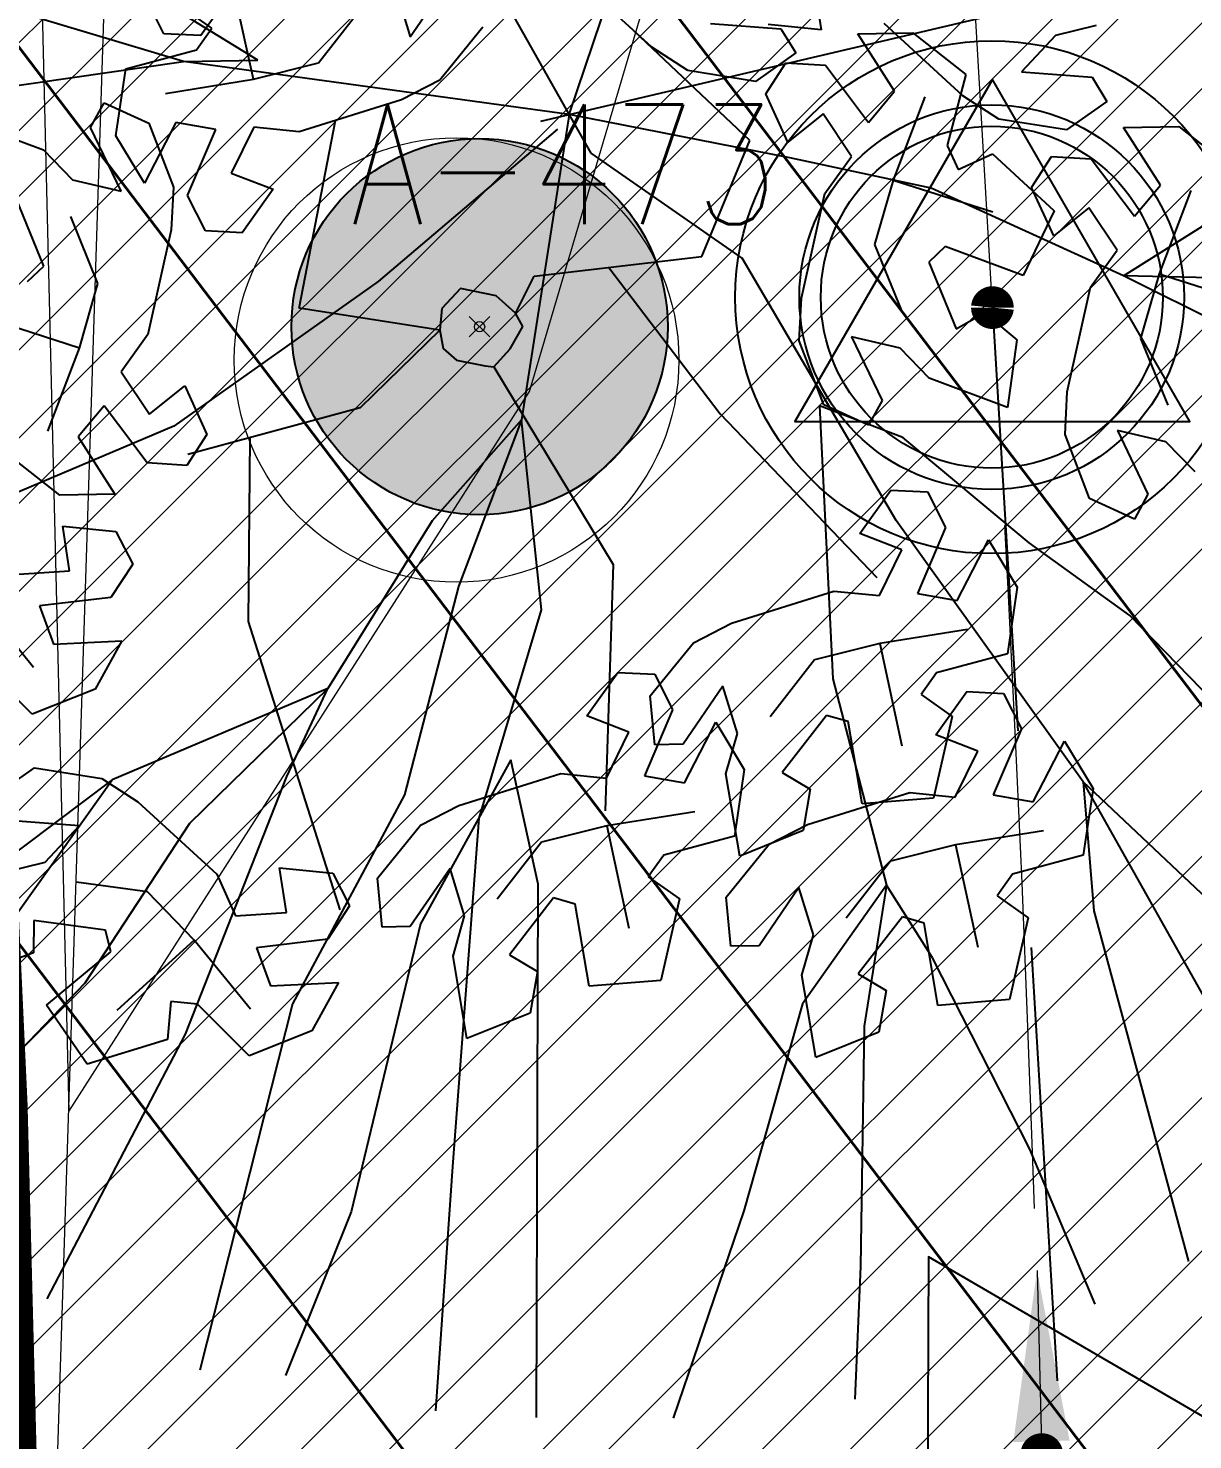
# Model space of a CAD drawing. Extents: x 350769 to 354978, y 6304672 to 6307963.
# Drawn here: x 352301.85 to 352305.254, y 6305685.012 to 6305689.14 of the extents above; entities that cross this region are included whole.
import ezdxf

# ---------------------------------------------------------------- set-up
doc = ezdxf.new("R2010")
doc.units = 0
doc.header["$PDMODE"] = 35
doc.header["$PDSIZE"] = 0.03
for name, pattern in [('CONTINUOS', [0]), ('DASHDOT', [1, 0.5, -0.25, 0, -0.25]), ('DASHDOTX2', [2, 1, -0.5, 0, -0.5]), ('DASHED', [19.049999999999997, 12.7, -6.35]), ('PHANTOM', [23.500000000000004, 11.75, -2.35, 2.35, -2.35, 2.35, -2.35])]:
    doc.linetypes.add(name, pattern=pattern)
doc.layers.get('0').update_dxf_attribs({"linetype": 'CONTINUOUS'})
for name, color, linetype in [('00-S2_ALL AREA APORTANTES', 150, 'CONTINUOUS'), ('00_Demarcacion Proyectada', 150, 'CONTINUOUS'), ('02_Geo ext_Geometria', 2, 'CONTINUOUS'), ('03_Pav ext_HCV', 34, 'CONTINUOUS'), ('03_Pav proy_Solera Tipo A', 1, 'CONTINUOUS'), ('1-ARBOL H1', 7, 'CONTINUOUS'), ('1-ARBOL NOMBRE', 3, 'CONTINUOUS'), ('1-ARBOL PTO', 7, 'CONTINUOUS'), ('1-ARBOLES TRONCO', 20, 'CONTINUOUS'), ('1-CANAL', 150, 'PHANTOM'), ('C-ROAD-STAN', 11, 'CONTINUOUS'), ('C-TOPO-MINR', 8, 'CONTINUOUS'), ('Paisajismo', 253, 'CONTINUOUS'), ('Z-PLATANO ORIENTAL', 253, 'CONTINUOUS')]:
    doc.layers.add(name, color=color, linetype=linetype)
doc.layers.add('0_ASD_TOPOGRAFIA_ELEMENTOS', color=7, linetype='CONTINUOS', lineweight=5, true_color=0xbdbdbd)
doc.layers.add('EJE PROYECTADO', color=7, linetype='DASHDOTX2', lineweight=15)
doc.styles.add('ROMANS', font='romans.shx', dxfattribs={"width": 0.65})
doc.dimstyles.new('Principal', dxfattribs={"dimscale": 0, "dimtxt": 2, "dimasz": 2, "dimexe": 1, "dimexo": 1, "dimtad": 1, "dimrnd": 0.05, "dimzin": 1, "dimtxsty": 'ROMANS', "dimcen": 2.5, "dimclrt": 2, "dimaunit": 2, "dimadec": 0, "dimazin": 0, "dimtfac": 1, "dimtmove": 0, "dimatfit": 3, "dimfxl": 1, "dimfxlon": 1, "dimarcsym": 0})
pattern_1 = [(127.2451660467093, (0, 0), (-1.263734244477452, -0.9607975902004564), [])]

# ---------------------------------------------------------------- blocks, each defined once
blk = doc.blocks.new('MANZA')
at = {"layer": 'Z-PLATANO ORIENTAL', "color": 9, "linetype": 'Continuous', "true_color": 0xbdbdbd}
for p, q in [((0.4908472994866315, 0.8247576551511884), (0.2568922994832974, 1.032912653870881)), ((-0.6722627005365212, 0.7128776544705033), (-0.7417927004862577, 1.010407654568553)), ((-0.2160827004991006, 0.8442376554012299), (-0.1023077004938386, 1.016462654806674)), ((0.9626722994726151, 1.014067654497921), (0.9849572994862683, 0.8841876545920968)), ((-0.7396677005453967, 0.9668426541611552), (-0.8282827004732098, 0.8384876549243927)), ((-0.260617700550938, 0.9826926542446017), (-0.2160827004991006, 0.8442376554012299)), ((-0.9360677005315665, 0.8420626539736986), (-0.9897777005680837, 0.9451576545834541)), ((-0.7958027005079202, 0.8599826544523239), (-0.887742700491799, 0.9227176541462541)), ((-0.4823177005455364, 0.7634826544672251), (-0.3554777005629148, 0.9322076551616192)), ((1.7890022994834, 0.9095476549118757), (1.670697299414314, 0.8778476538136601)), ((-0.004052700562169775, 0.8761276537552476), (-0.1274827005108818, 0.7190026538446546)), ((0.7813572994782589, 0.5566476536914706), (0.4386372994631529, 0.8714876538142562)), ((0.6615272994386032, 0.8976076543331146), (0.8675622994778678, 0.8851776551455259)), ((0.9849572994862683, 0.8841876545920968), (0.8294872994883917, 0.8967476552352309)), ((0.8675622994778678, 0.8851776551455259), (0.9115822994790506, 0.8153426544740796)), ((1.092072299506981, 0.8737826542928815), (1.253367299505044, 0.8793526543304324)), ((1.202642299467698, 0.7074626544490457), (1.092072299506981, 0.8737826542928815)), ((1.402382299536839, 0.69720265455544), (1.16842729941709, 0.9053576551377773)), ((1.253367299505044, 0.8793526543304324), (1.410342299495824, 0.7594176540151238)), ((1.670697299414314, 0.8778476538136601), (1.573062299459707, 0.7700426550582051)), ((-0.8282827004732098, 0.8384876549243927), (-0.9360677005315665, 0.8420626539736986)), ((-0.840077700529946, 0.7959426548331976), (-0.7958027005079202, 0.8599826544523239)), ((-1.045927700528409, 0.7371026538312435), (-0.840077700529946, 0.7959426548331976)), ((0.5973672994878143, 0.7582576544955373), (0.4908472994866315, 0.8247576551511884)), ((0.9115822994790506, 0.8153426544740796), (0.7951572994643357, 0.729922654107213)), ((0.8261522994725965, 0.6944726537913084), (0.8831322995247319, 0.7860276540741324)), ((0.8831322995247319, 0.7860276540741324), (0.9992822994827293, 0.7810026537626982)), ((-0.6722627005365212, 0.7128776544705033), (-0.4823177005455364, 0.7634826544672251)), ((0.7951572994643357, 0.729922654107213), (0.5973672994878143, 0.7582576544955373)), ((0.9992822994827293, 0.7810026537626982), (1.127762299438473, 0.6154826544225216)), ((0.9992822994827293, 0.7810026537626982), (0.9992822994827293, 0.7810026537626982)), ((1.410342299495824, 0.7594176540151238), (1.358377299504355, 0.5517276544123888)), ((1.573062299459707, 0.7700426550582051), (1.779092299460899, 0.757627653889358)), ((1.779092299460899, 0.757627653889358), (1.823112299491186, 0.6877876548096538)), ((-1.071307700476609, 0.5411826549097896), (-1.045927700528409, 0.7371026538312435)), ((-0.9286927005159669, 0.667582655325532), (-0.6722627005365212, 0.7128776544705033)), ((-0.1274827005108818, 0.7190026538446546), (-0.2383277005283162, 0.6600076537579298)), ((1.127762299438473, 0.6154826544225216), (1.202642299467698, 0.7074626544490457)), ((0.8930022994754836, 0.5535576548427343), (0.8261522994725965, 0.6944726537913084)), ((1.29152729944326, 0.692642655223608), (1.20252729949425, 0.4479226544499397)), ((1.508897299441742, 0.6307126544415951), (1.402382299536839, 0.69720265455544)), ((1.823112299491186, 0.6877876548096538), (1.706687299476471, 0.6023676544427872)), ((-1.146172700508032, 0.5643076542764902), (-1.107697700557765, 0.6373476544395089)), ((-1.107697700557765, 0.6373476544395089), (-0.9755127005337272, 0.5792326545342803)), ((-0.2383277005283162, 0.6600076537579298), (-0.5355827004823368, 0.5614726543426514)), ((0.9943422994983848, 0.6377976546064019), (0.8930022994754836, 0.5535576548427343)), ((1.079502299486194, 0.5151826543733478), (0.9943422994983848, 0.6377976546064019)), ((1.706687299476471, 0.6023676544427872), (1.508897299441742, 0.6307126544415951)), ((-1.512497700517997, 0.5785826537758112), (-1.282677700539352, 0.4969276543706656)), ((-0.897082700568717, 0.5831976542249322), (-0.9858377005148213, 0.4042826546356082)), ((-0.9755127005337272, 0.5792326545342803), (-0.9011527005059179, 0.393772654235363)), ((-0.779987700516358, 0.5643376540392637), (-0.897082700568717, 0.5831976542249322)), ((-0.5282877005520277, 0.04526765458285809), (-0.4301027005421929, 0.5964376544579864)), ((1.873447299411055, 0.6120576541870832), (2.034742299525533, 0.617617653682828)), ((1.984017299488187, 0.4457176551222801), (1.873447299411055, 0.6120576541870832)), ((2.034742299525533, 0.617617653682828), (2.191717299516313, 0.497682654298842)), ((-1.053912700503133, 0.379667654633522), (-1.146172700508032, 0.5643076542764902)), ((-0.9858377005148213, 0.4042826546356082), (-1.071307700476609, 0.5411826549097896)), ((-0.8590877004899085, 0.3703126544132829), (-0.779987700516358, 0.5643376540392637)), ((-0.6689977005007677, 0.5726976543664932), (-0.732602700474672, 0.4376376550644636)), ((-0.5355827004823368, 0.5614726543426514), (-0.6689977005007677, 0.5726976543664932)), ((0.6467922994634137, 0.2156326547265053), (0.7813572994782589, 0.5566476536914706)), ((1.358377299504355, 0.5517276544123888), (1.391707299451809, 0.4813576536253095)), ((-1.282677700539352, 0.4969276543706656), (-1.196077700529713, 0.4103176547214389)), ((1.003077299508732, 0.4052426544949412), (1.079502299486194, 0.5151826543733478)), ((1.391707299451809, 0.4813576536253095), (1.491997299424838, 0.529612653888762)), ((1.491997299424838, 0.529612653888762), (1.674367299478035, 0.3655626541003585)), ((1.491997299424838, 0.529612653888762), (1.491997299424838, 0.529612653888762)), ((1.607527299463982, 0.4327376540750265), (1.66450729945791, 0.5242926543578506)), ((1.66450729945791, 0.5242926543578506), (1.780657299445011, 0.5192626537755132)), ((1.780657299445011, 0.5192626537755132), (1.909132299479097, 0.3537426544353366)), ((1.780657299445011, 0.5192626537755132), (1.780657299445011, 0.5192626537755132)), ((-0.732602700474672, 0.4376376550644636), (-0.6089777005254291, 0.3920076545327902)), ((1.20252729949425, 0.4479226544499397), (1.151382299431134, 0.258127654902637)), ((1.20252729949425, 0.4479226544499397), (1.494972299493384, 0.3593726539984345)), ((1.674377299495973, 0.2918126536533237), (1.607527299463982, 0.4327376540750265)), ((1.909132299479097, 0.3537426544353366), (1.984017299488187, 0.4457176551222801)), ((2.07289729945478, 0.4309176541864872), (1.983902299485635, 0.1861826544627547)), ((-1.196077700529713, 0.4103176547214389), (-1.053912700503133, 0.379667654633522)), ((-0.9011527005059179, 0.393772654235363), (-0.9054827005020343, 0.2682776544243097)), ((-0.6089777005254291, 0.3920076545327902), (-0.6975927005405538, 0.2636426547542214)), ((0.9397822995088063, 0.09856265410780907), (1.003077299508732, 0.4052426544949412)), ((1.77571729948977, 0.3760626539587975), (1.674377299495973, 0.2918126536533237)), ((1.860877299477579, 0.2534576551988721), (1.77571729948977, 0.3760626539587975)), ((-1.276527700538281, 0.1570426542311907), (-1.359432700497564, 0.3510476546362042)), ((-0.8053777005407028, 0.2672176538035274), (-0.8590877004899085, 0.3703126544132829)), ((-0.8590877004899085, 0.3703126544132829), (-0.8590877004899085, 0.3703126544132829)), ((1.674367299478035, 0.3655626541003585), (1.58724229951622, 0.1747326543554664)), ((-1.11708270048257, 0.1087076542899013), (-1.199787700519664, 0.3029126543551683)), ((-0.9054827005020343, 0.2682776544243097), (-0.9687777005601674, -0.03840734623372555)), ((-0.6975927005405538, 0.2636426547542214), (-0.8053777005407028, 0.2672176538035274)), ((1.151382299431134, 0.258127654902637), (1.234087299526436, 0.06392265483736992)), ((1.357222299440764, 0.256182654760778), (1.310827299486846, 0.2097976533696055)), ((1.58724229951622, 0.1747326543554664), (1.357222299440764, 0.256182654760778)), ((1.784452299471013, 0.1435176553204656), (1.860877299477579, 0.2534576551988721)), ((0.1571572994580492, 0.1500226547941566), (0.6467922994634137, 0.2156326547265053)), ((1.310827299486846, 0.2097976533696055), (1.393732299504336, 0.01579265482723713)), ((0.3752522994764149, 0.1792426547035575), (0.7080272994935513, -0.2433773456141353)), ((1.983902299485635, 0.1861826544627547), (1.932757299509831, -0.003617345355451107)), ((1.983902299485635, 0.1861826544627547), (2.276347299513873, 0.09763765428215265)), ((-1.322922700550407, 0.1106526544317603), (-1.276527700538281, 0.1570426542311907)), ((0.1048222994722892, 0.04030265472829342), (0.1571572994580492, 0.1500226547941566)), ((1.721157299471088, -0.1631673453375697), (1.784452299471013, 0.1435176553204656)), ((-1.168227700545685, -0.08108234591782093), (-1.11708270048257, 0.1087076542899013)), ((-0.05686270049773157, 0.1110926540568471), (-0.1111177004640922, 0.0515276538208127)), ((0.04707729950314388, 0.09123765490949154), (-0.05686270049773157, 0.1110926540568471)), ((0.1050322994706221, 0.04064265452325344), (0.04707729950314388, 0.09123765490949154)), ((0.9354522994253784, -0.02693234570324421), (0.9397822995088063, 0.09856265410780907)), ((-0.115687700570561, -0.01206734590232372), (-0.5282877005520277, 0.04526765458285809)), ((-0.1111177004640922, 0.0515276538208127), (-0.115687700570561, -0.01206734590232372)), ((1.393732299504336, 0.01579265482723713), (1.475917299452703, 0.06341765448451042)), ((1.475917299452703, 0.06341765448451042), (1.571687299496261, -0.01403234526515007)), ((-1.168227700545685, -0.08108234591782093), (-1.460672700544819, 0.007467653602361679)), ((0.09059229952981696, -0.06358234584331512), (0.1268522994359955, 0.002602654509246349)), ((0.1268522994359955, 0.002602654509246349), (0.1050322994706221, 0.04064265452325344)), ((-0.9687777005601674, -0.03840734623372555), (-1.045207700517494, -0.1483473451808095)), ((-0.115687700570561, -0.01206734590232372), (-0.3445677005220205, -0.2433773456141353)), ((-0.115687700570561, -0.01206734590232372), (-0.1054827005718835, -0.06589234620332718)), ((1.009812299453188, -0.2123923460021615), (0.9354522994253784, -0.02693234570324421)), ((1.088212299509905, -0.01282734610140324), (1.180472299456596, -0.1974673448130488)), ((1.23037729942007, -0.04347734525799751), (1.088212299509905, -0.01282734610140324)), ((1.571687299496261, -0.01403234526515007), (1.546797299466562, -0.2117473455145955)), ((1.932757299509831, -0.003617345355451107), (2.015462299459614, -0.1978223454207182)), ((-1.257227700552903, -0.3258073450997472), (-1.168227700545685, -0.08108234591782093)), ((-0.1054827005718835, -0.06589234620332718), (-0.06545770057709888, -0.09869734477251768)), ((0.04358729947125539, -0.1171123459935188), (0.09059229952981696, -0.06358234584331512)), ((1.316977299458813, -0.1300923451781273), (1.23037729942007, -0.04347734525799751)), ((-0.06545770057709888, -0.09869734477251768), (0.01860729942563921, -0.1148123452439904)), ((0.01860729942563921, -0.1148123452439904), (0.04358729947125539, -0.1171123459935188)), ((0.04358729947125539, -0.1171123459935188), (0.4018422994704451, -0.6891473457217216)), ((-1.045207700517494, -0.1483473451808095), (-0.9600427005498204, -0.2709573460742831)), ((1.546797299466562, -0.2117473455145955), (1.316977299458813, -0.1300923451781273)), ((1.716827299445868, -0.2886673454195261), (1.721157299471088, -0.1631673453375697)), ((-0.9600427005498204, -0.2709573460742831), (-0.8587027004687116, -0.1867223456501961)), ((-0.8587027004687116, -0.1867223456501961), (-0.7918527005240321, -0.3276373455300927)), ((1.180472299456596, -0.1974673448130488), (1.141997299506329, -0.2705123452469707)), ((-0.3445677005220205, -0.2433773456141353), (-0.8465627004916314, -0.3875473449006677)), ((0.7080272994935513, -0.2433773456141353), (1.172967299440643, -0.7153323460370302)), ((1.141997299506329, -0.2705123452469707), (1.009812299453188, -0.2123923460021615)), ((-1.093462700548116, -0.2486423468217254), (-1.168342700460926, -0.34062734618783)), ((-0.9649827004759572, -0.414162346161902), (-1.093462700548116, -0.2486423468217254)), ((1.791182299493812, -0.4741323450580239), (1.716827299445868, -0.2886673454195261)), ((1.869587299501291, -0.2745623458176851), (1.961842299497221, -0.4592073457315564)), ((2.011752299498767, -0.3052223455160856), (1.869587299501291, -0.2745623458176851)), ((-0.7918527005240321, -0.3276373455300927), (-0.8488327005179599, -0.4191873464733362)), ((2.098352299479302, -0.3918173452839255), (2.011752299498767, -0.3052223455160856)), ((-1.168342700460926, -0.34062734618783), (-1.057772700558417, -0.5069473451003432)), ((-0.6656827004917432, -0.3356073461472988), (-0.6628477005288005, -0.8727473458275199)), ((-1.219067700556479, -0.5125173460692167), (-1.376042700547259, -0.3925823457539082)), ((-0.9649827004759572, -0.414162346161902), (-0.9649827004759572, -0.414162346161902)), ((-0.8488327005179599, -0.4191873464733362), (-0.9649827004759572, -0.414162346161902)), ((1.121342299447861, -0.5873523456975818), (1.209957299462985, -0.4589973464608192)), ((1.209957299462985, -0.4589973464608192), (1.317742299463134, -0.4625623458996415)), ((1.317742299463134, -0.4625623458996415), (1.371452299499651, -0.5656523462384939)), ((1.92337229946861, -0.5322473449632525), (1.791182299493812, -0.4741323450580239)), ((1.961842299497221, -0.4592073457315564), (1.92337229946861, -0.5322473449632525)), ((-1.057772700558417, -0.5069473451003432), (-1.219067700556479, -0.5125173460692167)), ((1.371452299499651, -0.5656523462384939), (1.292357299476862, -0.759687346406281)), ((1.371452299499651, -0.5656523462384939), (1.371452299499651, -0.5656523462384939)), ((-1.208932700566947, -0.6030573463067412), (-1.053462700539967, -0.6156273456290364)), ((-1.186642700573429, -0.7329473458230495), (-1.208932700566947, -0.6030573463067412)), ((-1.053462700539967, -0.6156273456290364), (-1.002672700502444, -0.7107473462820053)), ((1.244967299455311, -0.6329823452979326), (1.121342299447861, -0.5873523456975818)), ((1.409447299462045, -0.7785523450002074), (1.498207299446221, -0.5996223445981741)), ((1.498207299446221, -0.5996223445981741), (1.583672299457248, -0.7365323454141617)), ((1.181367299490375, -0.7680423445999622), (1.244967299455311, -0.6329823452979326)), ((0.4018422994704451, -0.6891473457217216), (0.3897522994957399, -1.410322344861925)), ((-1.335407700564247, -0.7453923458233476), (-1.186642700573429, -0.7329473458230495)), ((-1.002672700502444, -0.7107473462820053), (-1.0650877005246, -0.8088223459199071)), ((1.583672299457248, -0.7365323454141617), (1.558297299430706, -0.9324473449960351)), ((0.7506972994597163, -0.855352345854044), (1.04794729949208, -0.7568273460492492)), ((1.04794729949208, -0.7568273460492492), (1.181367299490375, -0.7680423445999622)), ((1.292357299476862, -0.759687346406281), (1.409447299462045, -0.7785523450002074)), ((-1.287732700584456, -1.017732345499098), (-1.455182700534351, -0.8183023454621434)), ((-1.0650877005246, -0.8088223459199071), (-1.272677700530039, -0.8373273452743888)), ((-1.0650877005246, -0.8088223459199071), (-1.0650877005246, -0.8088223459199071)), ((-1.272677700530039, -0.8373273452743888), (-1.230467700515874, -0.948172346688807)), ((0.6398522994713858, -0.9143573455512524), (0.7506972994597163, -0.855352345854044)), ((1.441062299534678, -0.8629323458299041), (1.184627299488056, -0.9082223447039723)), ((-0.6628477005288005, -0.8727473458275199), (-0.381362700543832, -1.712197345681489)), ((-1.230467700515874, -0.948172346688807), (-1.031127700582147, -0.93556734547019)), ((-1.031127700582147, -0.93556734547019), (-1.106967700528912, -1.078042346052825)), ((0.5164172994554974, -1.071482345461845), (0.6398522994713858, -0.9143573455512524)), ((1.184627299488056, -0.9082223447039723), (0.9946872994769365, -0.9588273456320167)), ((1.184627299488056, -0.9082223447039723), (1.254162299446762, -1.205762346275151)), ((1.558297299430706, -0.9324473449960351), (1.352447299519554, -0.9912873459979892)), ((0.9946872994769365, -0.9588273456320167), (0.8678472994943149, -1.127547346055508)), ((-1.289317700488027, -1.154012345708907), (-1.443202700524125, -1.005162346176803)), ((0.3322072994778864, -1.133397345431149), (0.4208222994930111, -1.00503234565258)), ((0.4208222994930111, -1.00503234565258), (0.5286072994640563, -1.00861734431237)), ((0.5286072994640563, -1.00861734431237), (0.5823172994423658, -1.111707345582545)), ((1.352447299519554, -0.9912873459979892), (1.308167299488559, -1.055327345617115)), ((0.5321822994737886, -1.21501234639436), (0.5164172994554974, -1.071482345461845)), ((0.7284472995088436, -1.039592345245183), (0.6146722994744778, -1.211807345971465)), ((0.7729822994442657, -1.178047345019877), (0.7284472995088436, -1.039592345245183)), ((1.308167299488559, -1.055327345617115), (1.400112299481407, -1.118062345311046)), ((1.352607299457304, -1.172822345048189), (1.441222299472429, -1.04445734526962)), ((1.441222299472429, -1.04445734526962), (1.549007299530786, -1.048042344860733)), ((1.549007299530786, -1.048042344860733), (1.602717299509095, -1.151132346130908)), ((-1.106967700528912, -1.078042346052825), (-1.289317700488027, -1.154012345708907)), ((0.5823172994423658, -1.111707345582545), (0.5032172994397115, -1.305732345208526)), ((0.5823172994423658, -1.111707345582545), (0.5823172994423658, -1.111707345582545)), ((0.455832299485337, -1.179037345573306), (0.3322072994778864, -1.133397345431149)), ((0.6203122994629666, -1.324597345665097), (0.7090672994963825, -1.14567734580487)), ((0.7090672994963825, -1.14567734580487), (0.7945372994290665, -1.282577345147729)), ((1.032557299477048, -1.121072345413268), (0.9059822994749993, -1.289872345514596)), ((1.095927299465984, -1.13805734552443), (1.032557299477048, -1.121072345413268)), ((1.140387299470603, -1.377982345409691), (1.095927299465984, -1.13805734552443)), ((1.400112299481407, -1.118062345311046), (1.349222299468238, -1.358022346161306)), ((1.400112299481407, -1.118062345311046), (1.400112299481407, -1.118062345311046)), ((1.602717299509095, -1.151132346130908), (1.523622299486306, -1.345157345756888)), ((1.602717299509095, -1.151132346130908), (1.602717299509095, -1.151132346130908)), ((0.3922322994912975, -1.314097345806658), (0.455832299485337, -1.179037345573306)), ((0.7412822994519956, -1.296342345885932), (0.7729822994442657, -1.178047345019877)), ((1.476232299464755, -1.218462346121669), (1.352607299457304, -1.172822345048189)), ((1.640712299500592, -1.364022345282137), (1.729472299484769, -1.18510234542191)), ((1.729472299484769, -1.18510234542191), (1.814942299446557, -1.322002345696092)), ((0.6146722994744778, -1.211807345971465), (0.5321822994737886, -1.21501234639436)), ((1.412632299470715, -1.353522345423698), (1.476232299464755, -1.218462346121669)), ((-1.397062700503739, -1.395837345160544), (-1.280637700547231, -1.310417345725)), ((-1.280637700547231, -1.310417345725), (-1.082847700512502, -1.338757346384227)), ((-0.03843770048115402, -1.401397345587611), (0.2588122994638979, -1.302872344851494)), ((0.2588122994638979, -1.302872344851494), (0.3922322994912975, -1.314097345806658)), ((0.5032172994397115, -1.305732345208526), (0.6203122994629666, -1.324597345665097)), ((0.7854572994401678, -1.536187345162034), (0.7412822994519956, -1.296342345885932)), ((0.7945372994290665, -1.282577345147729), (0.7691622994898353, -1.478492345660925)), ((0.9059822994749993, -1.289872345514596), (0.9883322994865011, -1.337232345715165)), ((-1.082847700512502, -1.338757346384227), (-0.9763327005202882, -1.40525234490633)), ((0.9883322994865011, -1.337232345715165), (0.9691472995327786, -1.458892345428467)), ((0.9819622994691599, -1.440822345204651), (1.27921229947242, -1.342297345399857)), ((1.349222299468238, -1.358022346161306), (1.140387299470603, -1.377982345409691)), ((1.27921229947242, -1.342297345399857), (1.412632299470715, -1.353522345423698)), ((1.523622299486306, -1.345157345756888), (1.640712299500592, -1.364022345282137)), ((1.814942299446557, -1.322002345696092), (1.789562299469253, -1.517917345277965)), ((-0.1492877005366609, -1.460402346216142), (-0.03843770048115402, -1.401397345587611)), ((-0.9763327005202882, -1.40525234490633), (-0.7423777005169541, -1.613407345488667)), ((0.651927299448289, -1.408967345952988), (0.3954922994889785, -1.454267346300185)), ((0.8711172994808294, -1.49982734490186), (0.9819622994691599, -1.440822345204651)), ((-1.147007700579707, -1.478092346340418), (-1.35304270053166, -1.465672344900668)), ((-1.244647700514179, -1.585897345095873), (-1.147007700579707, -1.478092346340418)), ((-0.2727177004853729, -1.617517344653606), (-0.1492877005366609, -1.460402346216142)), ((0.3954922994889785, -1.454267346300185), (0.2055472995270975, -1.504872345365584)), ((0.3954922994889785, -1.454267346300185), (0.4650222994969226, -1.751807345077395)), ((0.7691622994898353, -1.478492345660925), (0.5633072994824033, -1.537332345731556)), ((0.9691472995327786, -1.458892345428467), (0.7854572994401678, -1.536187345162034)), ((1.672327299485914, -1.44839234650135), (1.415892299468396, -1.493692345917225)), ((0.2055472995270975, -1.504872345365584), (0.07870729945716448, -1.673592344857752)), ((0.7476822994940449, -1.656942345201969), (0.8711172994808294, -1.49982734490186)), ((1.415892299468396, -1.493692345917225), (1.225952299457276, -1.544297345913947)), ((1.415892299468396, -1.493692345917225), (1.485427299485309, -1.791232345625758)), ((1.789562299469253, -1.517917345277965), (1.58371229947079, -1.576757346279919)), ((0.5633072994824033, -1.537332345731556), (0.5190322994603775, -1.601382345892489)), ((1.225952299457276, -1.544297345913947), (1.099112299532862, -1.713017345406115)), ((-1.362952700525057, -1.617597345262766), (-1.244647700514179, -1.585897345095873)), ((-0.5589077004697174, -1.59223734587431), (-0.4034377005300485, -1.604797345586121)), ((-0.5366227005433757, -1.722117345780134), (-0.5589077004697174, -1.59223734587431)), ((-0.4034377005300485, -1.604797345586121), (-0.3526477004925255, -1.699927344918251)), ((-0.06068770051933825, -1.585637345910072), (-0.1744627005537041, -1.757862345315516)), ((-0.01615270049660467, -1.724082346074283), (-0.06068770051933825, -1.585637345910072)), ((0.5190322994603775, -1.601382345892489), (0.610972299502464, -1.664117345586419)), ((1.58371229947079, -1.576757346279919), (1.539432299439795, -1.640807345509529)), ((-0.9439427005709149, -1.668282345868647), (-1.15348770050332, -1.642802346497774)), ((-0.7423777005169541, -1.613407345488667), (-0.6853827005252242, -1.734572345390916)), ((-0.2569577005633619, -1.761067345738411), (-0.2727177004853729, -1.617517344653606)), ((0.9597122994891834, -1.625062346458435), (0.8459422995219938, -1.797287345863879)), ((1.004252299491782, -1.763507346622646), (0.9597122994891834, -1.625062346458435)), ((1.539432299439795, -1.640807345509529), (1.63137729949085, -1.703542346134782)), ((-0.8051577005244326, -1.807472345419228), (-0.9439427005709149, -1.668282345868647)), ((0.2434172994398978, -1.667117346078157), (0.1168472995050251, -1.835912345908582)), ((0.3067922994960099, -1.684102345257998), (0.2434172994398978, -1.667117346078157)), ((0.3512522994715255, -1.924027346074581), (0.3067922994960099, -1.684102345257998)), ((0.610972299502464, -1.664117345586419), (0.5600872994400561, -1.904067345894873)), ((0.610972299502464, -1.664117345586419), (0.610972299502464, -1.664117345586419)), ((0.7634472994250245, -1.800492345355451), (0.7476822994940449, -1.656942345201969)), ((-0.6853827005252242, -1.734572345390916), (-0.5366227005433757, -1.722117345780134)), ((-0.3526477004925255, -1.699927344918251), (-0.4150627005146816, -1.797992345876992)), ((-0.04785270057618618, -1.842397345229983), (-0.01615270049660467, -1.724082346074283)), ((1.263822299428284, -1.706542344763875), (1.137247299484443, -1.875337345525622)), ((1.327192299475428, -1.72352734580636), (1.263822299428284, -1.706542344763875)), ((1.371652299480047, -1.963452345691621), (1.327192299475428, -1.72352734580636)), ((1.63137729949085, -1.703542346134782), (1.580487299477682, -1.943492345511913)), ((1.63137729949085, -1.703542346134782), (1.63137729949085, -1.703542346134782)), ((-1.274982700473629, -1.756992344744503), (-1.274842700542649, -1.851987345144153)), ((-1.065517700568307, -1.782197345979512), (-1.274982700473629, -1.756992344744503)), ((-0.1744627005537041, -1.757862345315516), (-0.2569577005633619, -1.761067345738411)), ((0.9725522994995117, -1.881822345778346), (1.004252299491782, -1.763507346622646)), ((-1.048542700533289, -1.845582344569266), (-1.065517700568307, -1.782197345979512)), ((-0.8051577005244326, -1.807472345419228), (-1.028057700546924, -2.016457345336676)), ((-0.6377077005454339, -2.006902345456183), (-0.8051577005244326, -1.807472345419228)), ((-0.4150627005146816, -1.797992345876992), (-0.6226527005201206, -1.82650734577328)), ((-0.4150627005146816, -1.797992345876992), (-0.4150627005146816, -1.797992345876992)), ((0.8459422995219938, -1.797287345863879), (0.7634472994250245, -1.800492345355451)), ((-1.274842700542649, -1.851987345144153), (-1.389787700551096, -1.896202345378697)), ((-1.234097700566053, -2.004042345099151), (-1.048542700533289, -1.845582344569266)), ((-0.6226527005201206, -1.82650734577328), (-0.5804427005059551, -1.937342346645892)), ((-0.003667700511869043, -2.082242345437407), (-0.04785270057618618, -1.842397345229983)), ((0.1168472995050251, -1.835912345908582), (0.1991972994292155, -1.883287345059216)), ((0.1991972994292155, -1.883287345059216), (0.1800072994665243, -2.004937345162034)), ((1.016722299449611, -2.121657345443964), (0.9725522994995117, -1.881822345778346)), ((1.137247299484443, -1.875337345525622), (1.219597299495945, -1.922712345607579)), ((-0.5804427005059551, -1.937342346645892), (-0.3811027004849166, -1.924747345037758)), ((-0.3811027004849166, -1.924747345037758), (-0.4569427005480975, -2.067222345620394)), ((0.5600872994400561, -1.904067345894873), (0.3512522994715255, -1.924027346074581)), ((1.219597299495945, -1.922712345607579), (1.200412299425807, -2.044362345710397)), ((1.580487299477682, -1.943492345511913), (1.371652299480047, -1.963452345691621)), ((-1.1123927005101, -2.174922345206141), (-1.234097700566053, -2.004042345099151)), ((-0.8707777005038224, -1.988022346049547), (-0.8791427004616708, -2.099012345075607)), ((-0.7931777005142067, -1.994342345744371), (-0.8707777005038224, -1.988022346049547)), ((-0.6392927005654201, -2.143192345276475), (-0.7931777005142067, -1.994342345744371)), ((0.1800072994665243, -2.004937345162034), (-0.003667700511869043, -2.082242345437407)), ((1.200412299425807, -2.044362345710397), (1.016722299449611, -2.121657345443964)), ((-0.8791427004616708, -2.099012345075607), (-1.1123927005101, -2.174922345206141)), ((-0.8791427004616708, -2.099012345075607), (-0.8791427004616708, -2.099012345075607)), ((-0.4569427005480975, -2.067222345620394), (-0.6392927005654201, -2.143192345276475))]:
    blk.add_line(p, q, dxfattribs=at)
blk = doc.blocks.new('Iron Pin')
at = {"color": 0, "linetype": 'ByBlock', "lineweight": -2}
for radius in [0.05, 0.03750000000000001]:
    blk.add_circle((0, 0), radius, dxfattribs=at)
blk = doc.blocks.new('AeccTickTriangle')
at = {"color": 0, "linetype": 'ByBlock', "lineweight": -2}
blk.add_lwpolyline([(3.05311331771918e-16, 0.6666666666666667), (-0.5773502691896256, -0.333333333333333), (0.5773502691896257, -0.3333333333333335)], close=True, dxfattribs=at)
at = {"color": 0, "linetype": 'ByBlock', "lineweight": -2, "const_width": 0.0625}
blk.add_lwpolyline([(-0.03125, 0, 1), (0.03125, 0, 1)], format="xyb", close=True, dxfattribs=at)
blk = doc.blocks.new('1.0 - LO RECABARREN LOTEO PARQUE - VEGETACION EXISTENTE ETAPA MUNICIPAL__2024')
at = {"layer": 'Paisajismo'}
for p, q in [((352303.4308383899, 6305688.887698296), (352303.7874823478, 6305689.942631807)), ((352303.4947696382, 6305688.774083352), (352302.9686326999, 6305689.709103715)), ((352302.5210864612, 6305689.046454057), (352301.9086477644, 6305689.422566429)), ((352302.3032425941, 6305689.042340962), (352301.6944624048, 6305689.224685915)), ((352303.3477104655, 6305688.868224988), (352304.6976958764, 6305689.184468707)), ((352301.7236968566, 6305688.958711311), (352302.3032425941, 6305689.042340962)), ((352302.3032425941, 6305689.042340962), (352302.5210864612, 6305689.046454057)), ((352303.4308383899, 6305688.887698296), (352302.3032425941, 6305689.042340962)), ((352303.4308383899, 6305688.887698296), (352303.2915598564, 6305687.994897788)), ((352304.0761445758, 6305688.760832082), (352303.4308383899, 6305688.887698296)), ((352303.3965777247, 6305688.844919479), (352302.8723017426, 6305688.398885757)), ((352303.9364024734, 6305688.467436088), (352303.4947696382, 6305688.774083352)), ((352304.489455569, 6305688.671717527), (352304.0761445758, 6305688.760832082)), ((352305.0511976992, 6305688.415797163), (352304.489455569, 6305688.671717527)), ((352305.0511976992, 6305688.415797163), (352305.2905036811, 6305688.565692853)), ((352304.3867242406, 6305687.700592594), (352303.9364024734, 6305688.467436088)), ((352305.6133991368, 6305688.135657301), (352305.0511976992, 6305688.415797163)), ((352305.6325726905, 6305688.402543104), (352305.0511976992, 6305688.415797163)), ((352302.8723017426, 6305688.398885757), (352302.2749544708, 6305687.975703337)), ((352304.1624779847, 6305688.035572486), (352304.2017733328, 6305687.236737477)), ((352304.4063550822, 6305687.943258863), (352304.1624779847, 6305688.035572486)), ((352303.2915598564, 6305687.994897788), (352303.0307937792, 6305687.699219538)), ((352303.2915598564, 6305687.994897788), (352303.1070662379, 6305687.506823136)), ((352303.2915598564, 6305687.994897788), (352303.2915598564, 6305687.994897788)), ((352303.3504880136, 6305687.438731873), (352303.2915598564, 6305687.994897788)), ((352302.2749544708, 6305687.975703337), (352301.7945152728, 6305687.772795703)), ((352304.7753739693, 6305687.63524058), (352304.4063550822, 6305687.943258863)), ((352303.0307937792, 6305687.699219538), (352302.7252762381, 6305687.208859844)), ((352304.9338660059, 6305686.935574362), (352304.3867242406, 6305687.700592594)), ((352305.0699476334, 6305687.422734951), (352304.7753739693, 6305687.63524058)), ((352303.1070662379, 6305687.506823136), (352302.9490652079, 6305686.898099486)), ((352303.1682809888, 6305686.82955119), (352303.3504880136, 6305687.438731873)), ((352305.4156771194, 6305687.065820607), (352305.0699476334, 6305687.422734951)), ((352302.7252762381, 6305687.208859844), (352302.0947200852, 6305686.941980469)), ((352302.7252762381, 6305687.208859844), (352302.3211115168, 6305686.813555846)), ((352302.6051163721, 6305686.951617224), (352302.7252762381, 6305687.208859844)), ((352304.2017733328, 6305687.236737477), (352304.3584361173, 6305686.633954968)), ((352303.2606513223, 6305687.000488658), (352302.9961789057, 6305686.521071263)), ((352303.3404528602, 6305686.637053985), (352303.2606513223, 6305687.000488658)), ((352302.0947200852, 6305686.941980469), (352301.2496930042, 6305686.305625292)), ((352301.7394500213, 6305686.442602034), (352302.0947200852, 6305686.941980469)), ((352302.3093529881, 6305686.197902978), (352302.6051163721, 6305686.951617224)), ((352305.5151473844, 6305686.386161022), (352304.9338660059, 6305686.935574362)), ((352304.9338660059, 6305686.935574362), (352304.9648501488, 6305686.558242064)), ((352305.2846239474, 6305686.312228383), (352304.9338660059, 6305686.935574362)), ((352302.9490652079, 6305686.898099486), (352302.6216302837, 6305686.286176764)), ((352302.3211115168, 6305686.813555846), (352302.0151366879, 6305686.347415685)), ((352303.0906682648, 6305685.810441394), (352303.1682809888, 6305686.82955119)), ((352303.3356462689, 6305685.077099746), (352303.3404528602, 6305686.637053985)), ((352304.3584361173, 6305686.633954968), (352304.1129351014, 6305686.286697768)), ((352304.3584361173, 6305686.633954968), (352304.293596524, 6305686.220826788)), ((352304.4933216145, 6305686.421609027), (352304.3584361173, 6305686.633954968)), ((352304.9648501488, 6305686.558242064), (352305.2415363323, 6305685.53343298)), ((352302.9961789057, 6305686.521071263), (352302.7932802272, 6305685.67787504)), ((352304.7774244308, 6305685.861313893), (352304.4933216145, 6305686.421609027)), ((352302.0151366879, 6305686.347415685), (352301.7064179792, 6305686.026601088)), ((352302.6216302837, 6305686.286176764), (352302.351294315, 6305685.214969052)), ((352304.1129351014, 6305686.286697768), (352303.9420161904, 6305685.681317076)), ((352304.293596524, 6305686.220826788), (352304.2826526471, 6305685.517961463)), ((352301.9045638276, 6305685.423883064), (352302.3093529881, 6305686.197902978)), ((352304.9683188131, 6305685.408741409), (352304.7774244308, 6305685.861313893)), ((352303.0412347768, 6305685.09587395), (352303.0906682648, 6305685.810441394)), ((352302.7932802272, 6305685.67787504), (352302.6017217182, 6305685.199833862)), ((352303.9420161904, 6305685.681317076), (352303.7346399933, 6305685.075248037)), ((352304.2826526471, 6305685.517961463), (352304.265765687, 6305685.129969628))]:
    blk.add_line(p, q, dxfattribs=at)
blk = doc.blocks.new('A$C6F2B269D')
at = {"layer": '03_Pav proy_Solera Tipo A', "linetype": 'CONTINUOS', "ltscale": 0.1}
blk.add_lwpolyline([(125.665040437947, 411.2619442464784), (122.2157446720521, 472.4835437722504), (118.2220782507211, 472.2585359839723), (121.6713740208652, 411.0369362942874, -0.01517157700414455), (121.8421220195596, 404.4562019128352, 0.01839968131661481), (122.3223010630463, 389.6388562219217), (124.420795224607, 359.3580125877634), (125.4644352453179, 340.7557063288987), (129.456697428308, 341.0057453997433), (128.413397065422, 359.6019974490628), (126.3135395597201, 389.9025138588622, -0.01839968131798626), (125.8405095839407, 404.4992539053783, 0.01517157700474739), (125.6650404423708, 411.2619440769777)], format="xyb", dxfattribs=at)
blk = doc.blocks.new('TOPOGRAFIA')
at = {"layer": '0_ASD_TOPOGRAFIA_ELEMENTOS', "true_color": 0xf26507}
h = blk.add_hatch(dxfattribs=at)
h.set_pattern_fill('ANSI31', color=30, scale=0.1)
h.set_pattern_definition([(45, (384000.3274280195, 6300948.417361802), (-0.2245064030267289, 0.2245064030267289), [])])
edge = h.paths.add_edge_path()
edge.add_arc((390303.1016453604, 6302688.169538116), 9, 0, 360)
at = {"layer": '1-ARBOLES TRONCO', "linetype": 'Continuous', "lineweight": 0, "true_color": 0xbdbdbd}
h = blk.add_hatch(color=9, dxfattribs=at)
h.dxf.hatch_style = 1
edge = h.paths.add_edge_path()
edge.add_arc((390303.169, 6302688.267), 0.55, 0, 360)
at = {"layer": '0_ASD_TOPOGRAFIA_ELEMENTOS', "color": 30, "true_color": 0xf26507}
blk.add_circle((390303.1016453604, 6302688.169538116), 9, dxfattribs=at)
at = {"layer": '1-ARBOL H1', "color": 9, "lineweight": 0, "true_color": 0xbdbdbd}
blk.add_point((390303.169, 6302688.267000001), dxfattribs=at)
at = {"layer": '1-ARBOL PTO', "color": 9, "lineweight": 0, "true_color": 0xbdbdbd}
blk.add_point((390303.169, 6302688.267000001), dxfattribs=at)
at = {"layer": '1-ARBOLES TRONCO', "color": 9, "linetype": 'Continuous', "lineweight": 0, "true_color": 0xbdbdbd}
blk.add_circle((390303.169, 6302688.267), 0.55, dxfattribs=at)
at = {"layer": '1-CANAL', "color": 9, "lineweight": 0, "true_color": 0xbdbdbd, "flags": 128}
blk.add_lwpolyline([(390307.0059293377, 6302587.244835871), (390306.8694183843, 6302600.815714907), (390305.7321713875, 6302612.081194979), (390304.9393076211, 6302626.642621834), (390304.3701564043, 6302640.61742215), (390303.2150807878, 6302654.790551986), (390302.8614944535, 6302665.776552245), (390301.9796145809, 6302677.315011497), (390301.776, 6302679.967999999), (390302.0870000001, 6302689.696), (390300.861, 6302700.932999999), (390300.206, 6302715.287), (390299.333, 6302727.573), (390298.529, 6302742.306), (390297.715, 6302752.142000001), (390297.476, 6302761.859), (390297.195, 6302768.37), (390296.541, 6302777.627), (390295.402, 6302790.251)], dxfattribs=at)
at = {"layer": 'C-TOPO-MINR', "color": 9, "linetype": 'Continuous', "lineweight": 0, "true_color": 0xbdbdbd, "elevation": 676.5}
blk.add_lwpolyline([(390301.8797881356, 6302689.634680792), (390301.9679453125, 6302685.972), (390303.3147456897, 6302688.077310345), (390303.8195231788, 6302689.784913908), (390304.1717272727, 6302694.733645455), (390301.4546421053, 6302695.491926316), (390301.9289905063, 6302690.558539557), (390301.8797881356, 6302689.634680792)], dxfattribs=at)
at = {"layer": 'Z-PLATANO ORIENTAL', "color": 9, "lineweight": 0, "true_color": 0xbdbdbd, "rotation": 359.090101839884}
blk.add_blockref('MANZA', (390303.1686621259, 6302688.267183544), dxfattribs=at)
at = {"layer": '1-ARBOL NOMBRE', "color": 9, "lineweight": 0, "true_color": 0xbdbdbd, "style": 'ROMANS', "width": 0.8}
blk.add_text('A-473', height=0.35, dxfattribs=at).set_placement((390302.7920668353, 6302688.567000003))
blk = doc.blocks.new('*U993')
at = {"layer": 'EJE PROYECTADO', "color": 7, "linetype": 'DASHDOTX2', "lineweight": 15, "ltscale": 4}
blk.add_line((352304.6682382258, 6305688.322873791), (352303.8305859471, 6305702.870848809), dxfattribs=at)
at = {"layer": 'EJE PROYECTADO', "color": 7, "linetype": 'DASHDOT', "lineweight": 15, "ltscale": 4}
blk.add_arc((352206.1729551533, 6305682.404968128), 98.67290608359866, 359.5258465845005, 3.43837669564941, dxfattribs=at)
at = {"layer": 'C-ROAD-STAN', "color": 11, "linetype": 'Continuous', "lineweight": -3}
blk.add_blockref('AeccTickTriangle', (352304.6682382258, 6305688.322873791), dxfattribs=at)
at = {"layer": 'EJE PROYECTADO', "color": 7, "linetype": 'DASHDOTX2', "lineweight": 15}
blk.add_leader([(352304.7986244516, 6305685.506943373), (352304.8270757792, 6305684.40731138)], dimstyle='Principal', override={"dimscale": 1, "dimasz": 0.5}, dxfattribs=at)

msp = doc.modelspace()

# ---------------------------------------------------------------- hatches: boundary and pattern name
at = {"layer": '00-S2_ALL AREA APORTANTES', "linetype": 'DASHED', "lineweight": 40, "ltscale": 0.25}
h = msp.add_hatch(dxfattribs=at)
h.set_pattern_fill('ANSI31', color=82, scale=0.5, angle=82.24516604670926)
h.set_pattern_definition(pattern_1)
h.paths.add_polyline_path([(352316.3419637458, 6305681.538085036, 0.01700413326628198), (352316.1483968902, 6305688.998272444), (352315.3121043402, 6305703.522632297), (352315.0307888845, 6305708.549931557), (352303.548751488, 6305707.907424633), (352303.8305859471, 6305702.870848809), (352304.6682382245, 6305688.322873814, -0.01707329183917828), (352304.8424824722, 6305681.588406038, 0.01529997644081175), (352305.1591393283, 6305669.465672643), (352316.6407023061, 6305670.117416039, -0.01527706130657606)])
at = {"layer": '00-S2_ALL AREA APORTANTES', "linetype": 'DASHED', "lineweight": 40, "ltscale": 0.25, "transparency": 33554687}
h = msp.add_hatch(dxfattribs=at)
h.set_pattern_fill('ANSI31', color=150, scale=0.5, angle=82.24516604670926)
h.set_pattern_definition(pattern_1)
h.paths.add_polyline_path([(352304.8424824722, 6305681.588406038, 0.01707329183911329), (352304.6682382245, 6305688.322873814), (352303.8305859471, 6305702.870848809), (352303.548751488, 6305707.907424633), (352292.0829313397, 6305707.265825186), (352293.1850511685, 6305687.704348178, -0.01517141252241244), (352293.342424, 6305681.639221004, 0.007275726730152962), (352293.4044670556, 6305675.528042778), (352293.7198269384, 6305668.816327574), (352305.1591393283, 6305669.465672643, -0.01529997644082171)])
at = {"layer": '03_Pav ext_HCV'}
h = msp.add_hatch(dxfattribs=at)
h.set_pattern_fill('SWAMP', color=256, scale=0.025, angle=-5.87842838446813e-10, style=0)
h.set_pattern_definition([(359.9999999994121, (0, 0), (0.3175000000056422, 0.5499261309017425), [0.079375, -0.555625]), (90, (0.0396875, -4.071855352894005e-13), (-0.3174999999943578, 0.5499261309082575), [0.0396875, -1.06016476181]), (90, (0.049609375, -5.089819191117507e-13), (-0.3174999999943578, 0.5499261309082575), [0.03175, -1.06810226181]), (90, (0.029765625, -3.053891514670504e-13), (-0.3174999999943578, 0.5499261309082575), [0.03175, -1.06810226181]), (59.99999999941215, (0.05953125000000001, -6.107783029341008e-13), (-0.3174999995629745, 0.5499261311573168), [0.0254, -0.6096]), (119.9999999994121, (0.01984375, -2.035927676447003e-13), (-0.6349999995686166, 2.555744082988348e-10), [0.0254, -0.6095999999999999])])
h.paths.add_polyline_path([(352302.3223021381, 6305666.78454184, -0.01839968131739602), (352301.8421230945, 6305681.601887532, 0.0151715773691775), (352301.6713750869, 6305688.182622071), (352298.3233328302, 6305747.607071712), (352292.0333082146, 6305747.252684446), (352291.9320547101, 6305749.049834336), (352291.7323713889, 6305749.038583946), (352295.1748084751, 6305687.938719226), (352295.1816673922, 6305687.816980118, -0.01517156681469224), (352295.3421860143, 6305681.630487429, 0.01839968131765661), (352295.8378547045, 6305666.335162845), (352297.933394954, 6305636.096943562), (352298.9765412029, 6305617.497564817), (352299.1761578897, 6305617.510003419), (352299.0753613416, 6305619.30721371), (352305.363582916, 6305619.699048109), (352304.4207962996, 6305636.503698207)])
h.paths.add_polyline_path([(352309.7039184422, 6305750.051121705), (352309.7038702895, 6305750.051118992), (352309.5042351211, 6305750.039871315), (352309.6054872121, 6305748.242721346), (352302.3169992517, 6305747.8320795), (352305.6650415077, 6305688.407629866, -0.01517157738977408), (352305.8405106589, 6305681.644939523, 0.01839968131930446), (352306.3135406348, 6305667.048199476), (352308.4133981404, 6305636.747683068), (352309.3558700943, 6305619.948641652), (352316.641794516, 6305620.404145639), (352316.7426229249, 6305618.606935006), (352316.9422372918, 6305618.619414567), (352316.7310633425, 6305622.383473439), (352315.8988612315, 6305637.217015351), (352313.7955953658, 6305667.566713703, -0.01839968125751692), (352313.3404380588, 6305681.611939595, 0.01517138065060265), (352313.1531713066, 6305688.829426263)])
at = {"layer": '0_ASD_TOPOGRAFIA_ELEMENTOS'}
h = msp.add_hatch(dxfattribs=at)
h.set_pattern_fill('ANSI31', color=256, scale=0.1)
h.set_pattern_definition([(45, (346000.3274280195, 6303948.417361802), (-0.2245064030267289, 0.2245064030267289), [])])
edge = h.paths.add_edge_path()
edge.add_arc((352303.1016453604, 6305688.169538116), 9, 0, 360)
at = {"layer": '1-ARBOLES TRONCO', "linetype": 'Continuous'}
h = msp.add_hatch(color=256, dxfattribs=at)
h.dxf.hatch_style = 1
edge = h.paths.add_edge_path()
edge.add_arc((352303.169, 6305688.267), 0.55, 0, 360)

# ---------------------------------------------------------------- linework, layer by layer
at = {"layer": '02_Geo ext_Geometria', "color": 251, "linetype": 'DASHED', "ltscale": 0.1}
msp.add_lwpolyline([(352304.66648747, 6305688.353223259), (352304.8703365112, 6305684.977811195), (352304.8424824722, 6305681.588406038), (352304.8099473011, 6305674.280613289), (352305.3151050421, 6305666.991944845)], dxfattribs=at)
at = {"layer": '02_Geo ext_Geometria', "color": 2, "linetype": 'Continuous', "lineweight": -3}
msp.add_circle((352304.66648747, 6305688.353223259), 0.5, dxfattribs=at)
at = {"layer": '03_Pav proy_Solera Tipo A', "linetype": 'CONTINUOS', "ltscale": 0.1}
msp.add_lwpolyline([(352305.6650415129, 6305688.407629865, 0.15, 0.15, 0), (352302.215745747, 6305749.629229391, 0.15, 0.15, 0), (352298.2220793257, 6305749.404221603, 0.15, 0.15, 0), (352301.6713750958, 6305688.182621913, 0.15, 0.15, -0.01517157700414455), (352301.8421230945, 6305681.601887532, 0.15, 0.15, 0.01839968131661481), (352302.322302138, 6305666.784541841, 0.15, 0.15, 0), (352304.4207962996, 6305636.503698207, 0.15, 0.15, 0), (352305.4644363203, 6305617.901391948, 0.15, 0.15, 0), (352309.4566985033, 6305618.151431018, 0.15, 0.15, 0), (352308.4133981404, 6305636.747683068, 0.15, 0.15, 0), (352306.3135406347, 6305667.048199478, 0.15, 0.15, -0.01839968131798626), (352305.8405106589, 6305681.644939524, 0.15, 0.15, 0.01517157700474739), (352305.6650415173, 6305688.407629696, 0, 0, 0)], format="xyseb", dxfattribs=at)
at = {"layer": '0_ASD_TOPOGRAFIA_ELEMENTOS'}
for radius in [9, 0.65]:
    msp.add_circle((352303.1016453604, 6305688.169538116), radius, dxfattribs=at)
at = {"layer": '1-ARBOLES TRONCO', "linetype": 'Continuous'}
msp.add_circle((352303.169, 6305688.267), 0.55, dxfattribs=at)
at = {"layer": 'C-ROAD-STAN', "color": 0, "linetype": 'ByBlock', "lineweight": -2}
msp.add_lwpolyline([(352304.6682382258, 6305688.989540458), (352304.0908879566, 6305687.989540458), (352305.245588495, 6305687.989540458)], close=True, dxfattribs=at)
at = {"layer": 'C-ROAD-STAN', "color": 0, "linetype": 'ByBlock', "lineweight": -2, "const_width": 0.0625}
msp.add_lwpolyline([(352304.6994882258, 6305688.322873791, 0.9999999999999999), (352304.6369882258, 6305688.322873791)], format="xyb", dxfattribs=at)

# ---------------------------------------------------------------- block references
at = {"layer": '00_Demarcacion Proyectada'}
msp.add_blockref('A$C6F2B269D', (352180.000001075, 6305277.145685619), dxfattribs=at)
at = {"layer": '02_Geo ext_Geometria', "color": 2, "linetype": 'Continuous', "lineweight": -3, "xscale": 15, "yscale": 15, "zscale": 15, "rotation": 129.6490348438636}
msp.add_blockref('Iron Pin', (352304.66648747, 6305688.353223259), dxfattribs=at)
at = {"layer": '02_Geo ext_Geometria', "color": 2, "linetype": 'Continuous', "lineweight": -3, "rotation": 269.7478986507145}
msp.add_blockref('AeccTickTriangle', (352304.8125617485, 6305684.968248391), dxfattribs=at)
at = {"layer": 'EJE PROYECTADO', "color": 7, "linetype": 'DASHDOTX2', "lineweight": 15, "ltscale": 4}
msp.add_blockref('*U993', (0, 0), dxfattribs=at)
at = {"layer": 'Paisajismo'}
msp.add_blockref('1.0 - LO RECABARREN LOTEO PARQUE - VEGETACION EXISTENTE ETAPA MUNICIPAL__2024', (0, 0), dxfattribs=at)
at = {"layer": 'Z-PLATANO ORIENTAL', "rotation": 359.090101839884}
msp.add_blockref('MANZA', (352303.1686621259, 6305688.267183544), dxfattribs=at)

# ---------------------------------------------------------------- next in the draw order: block references
at = {"layer": '0_ASD_TOPOGRAFIA_ELEMENTOS', "color": 30, "true_color": 0xf26507}
msp.add_blockref('TOPOGRAFIA', (-38000, 3000), dxfattribs=at)

doc.saveas('drawing.dxf')
